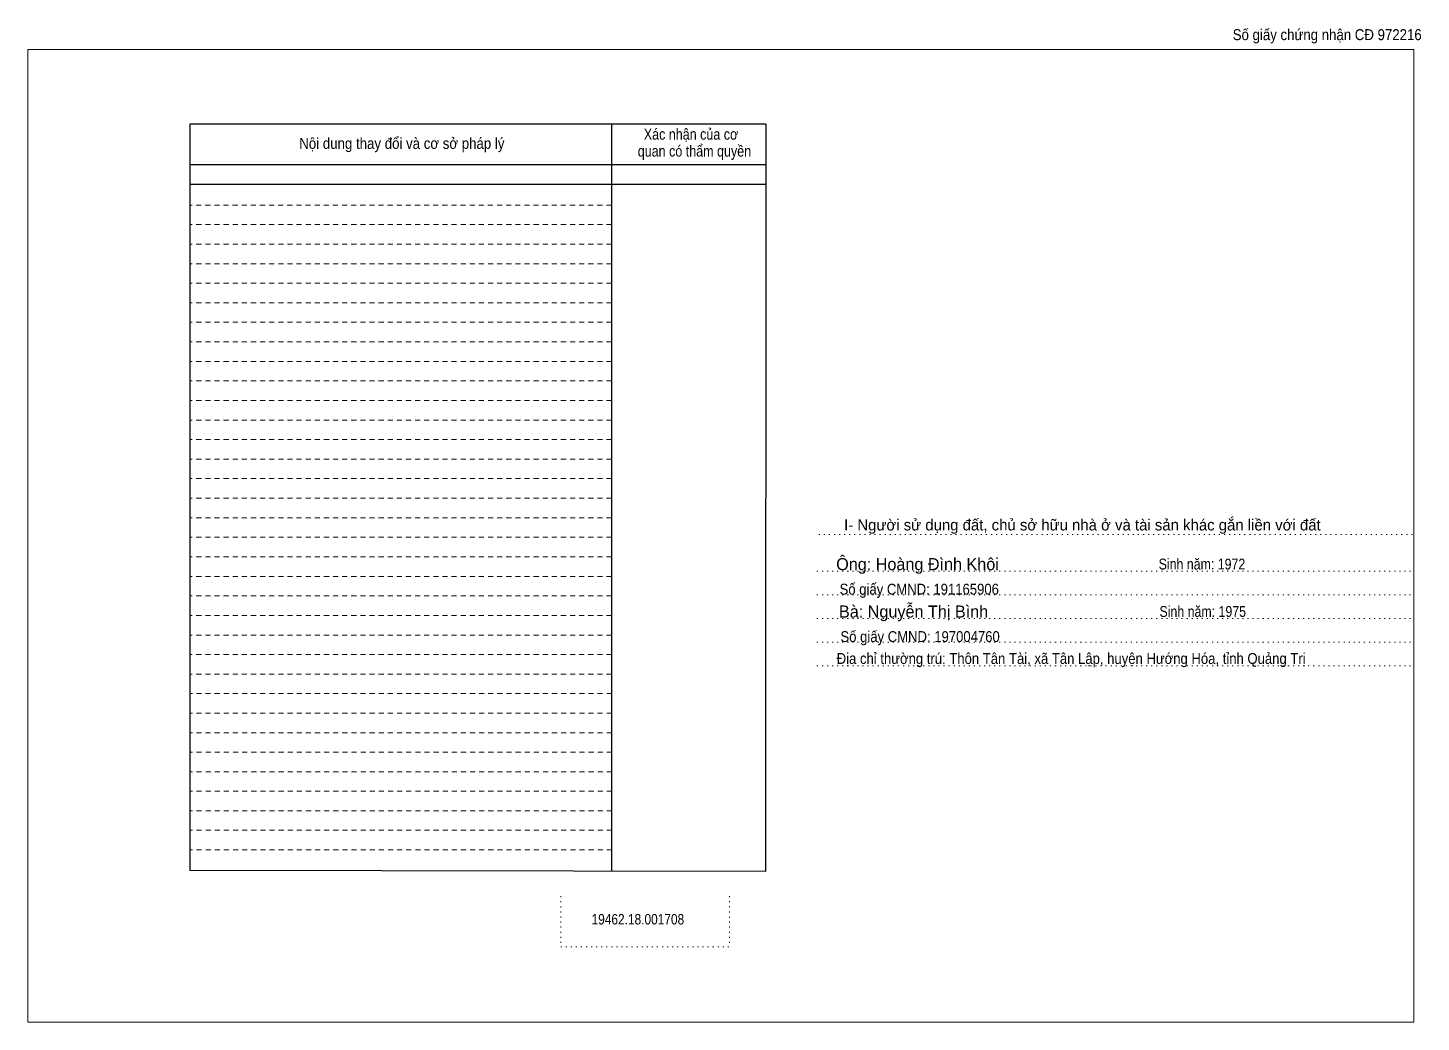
# Model space of a CAD drawing. Header units: metres. Extents: x 546984 to 548466, y 1837666 to 1838232.
# Drawn here: x 546983.7 to 547190, y 1838085.1 to 1838232.3 of the extents above; entities that cross this region are included whole.
import ezdxf
from ezdxf.enums import TextEntityAlignment as Align

# ---------------------------------------------------------------- set-up
doc = ezdxf.new("R2010")
doc.units = ezdxf.units.M
doc.header["$LTSCALE"] = 0.5
doc.linetypes.add('DOTTED', pattern=[1.5, 0.3, -1.2])
doc.linetypes.add('SHORT_DASHED', pattern=[2.7, 1.5, -1.2])
doc.layers.add('1', color=7, linetype='DOTTED', lineweight=13)
doc.layers.add('15', color=7, linetype='Continuous', lineweight=13)

msp = doc.modelspace()

# ---------------------------------------------------------------- linework, layer by layer
at = {"layer": '1'}
for p, q in [((547100.81, 1838157.31), (547188.87, 1838157.31)), ((547100.53, 1838151.91), (547188.57, 1838151.91)), ((547100.53, 1838148.41), (547188.57, 1838148.41)), ((547100.53, 1838144.91), (547188.57, 1838144.91)), ((547100.53, 1838141.41), (547188.57, 1838141.41)), ((547100.53, 1838137.91), (547188.57, 1838137.91)), ((547062.59, 1838103.77), (547062.59, 1838096.27)), ((547087.57, 1838103.77), (547087.57, 1838096.27)), ((547062.59, 1838096.27), (547087.57, 1838096.27))]:
    msp.add_line(p, q, dxfattribs=at)
at = {"layer": '1', "linetype": 'Continuous'}
for points in [[(546983.69, 1838085.13), (547188.89, 1838085.13), (547188.89, 1838229.13), (546983.69, 1838229.13)], [(546983.69, 1838229.13), (547188.89, 1838229.13), (547188.89, 1838085.13), (546983.69, 1838085.13)], [(546983.69, 1838085.13), (547188.89, 1838085.13), (547188.89, 1838229.13), (546983.69, 1838229.13)]]:
    msp.add_lwpolyline(points, close=True, dxfattribs=at)
at = {"layer": '15', "lineweight": 25}
for p, q in [((547092.97, 1838218.09), (547007.69, 1838218.09)), ((547007.69, 1838218.09), (547007.69, 1838107.57)), ((547070.11, 1838218.09), (547070.13, 1838107.49)), ((547092.97, 1838212.05), (547007.81, 1838212.05)), ((547092.97, 1838209.17), (547007.81, 1838209.17))]:
    msp.add_line(p, q, dxfattribs=at)
at = {"layer": '15', "linetype": 'SHORT_DASHED'}
for p, q in [((547070.11, 1838206.09), (547007.69, 1838206.09)), ((547070.13, 1838203.21), (547007.69, 1838203.21)), ((547070.13, 1838203.21), (547007.69, 1838203.21)), ((547070.13, 1838200.31), (547007.69, 1838200.31)), ((547070.13, 1838197.41), (547007.69, 1838197.41)), ((547070.13, 1838194.53), (547007.69, 1838194.53)), ((547070.13, 1838191.63), (547007.69, 1838191.63)), ((547070.13, 1838188.75), (547007.69, 1838188.75)), ((547070.13, 1838185.85), (547007.69, 1838185.85)), ((547070.13, 1838182.95), (547007.69, 1838182.95)), ((547070.13, 1838180.07), (547007.69, 1838180.07)), ((547070.13, 1838177.17), (547007.69, 1838177.17)), ((547070.13, 1838174.27), (547007.69, 1838174.27)), ((547070.13, 1838171.39), (547007.69, 1838171.39)), ((547070.13, 1838168.49), (547007.69, 1838168.49)), ((547070.13, 1838165.61), (547007.69, 1838165.61)), ((547070.13, 1838162.71), (547007.69, 1838162.71)), ((547070.13, 1838159.81), (547007.69, 1838159.81)), ((547070.13, 1838156.93), (547007.69, 1838156.93)), ((547070.13, 1838154.03), (547007.69, 1838154.03)), ((547070.13, 1838151.13), (547007.69, 1838151.13)), ((547070.13, 1838148.25), (547007.69, 1838148.25)), ((547070.13, 1838145.35), (547007.69, 1838145.35)), ((547070.13, 1838142.45), (547007.69, 1838142.45)), ((547070.13, 1838139.57), (547007.69, 1838139.57)), ((547070.13, 1838136.67), (547007.69, 1838136.67)), ((547070.15, 1838133.79), (547007.69, 1838133.79)), ((547070.15, 1838130.89), (547007.69, 1838130.89)), ((547070.15, 1838127.99), (547007.69, 1838127.99)), ((547070.17, 1838125.11), (547007.69, 1838125.11)), ((547070.17, 1838122.21), (547007.69, 1838122.21)), ((547070.17, 1838119.31), (547007.69, 1838119.31)), ((547070.17, 1838116.43), (547007.69, 1838116.43)), ((547070.17, 1838113.53), (547007.69, 1838113.53)), ((547070.17, 1838110.65), (547007.69, 1838110.65))]:
    msp.add_line(p, q, dxfattribs=at)
at = {"layer": '15', "lineweight": 25}
msp.add_lwpolyline([(547092.97, 1838218.09), (547092.89, 1838107.45), (547007.69, 1838107.57)], dxfattribs=at)

# ---------------------------------------------------------------- texts
at = {"layer": '15'}
for s, height, width, p in [('Số giấy chứng nhận CĐ 972216', 1.627, 0.9, (547176.09, 1838230.53)), ('Nội dung thay đổi và cơ sở pháp lý', 1.63, 0.9, (547039.07, 1838214.43)), ('Nội dung thay đổi và cơ sở pháp lý', 1.63, 0.9, (547039.07, 1838214.43)), ('Xác nhận của cơ', 1.63, 0.85, (547081.885, 1838215.79)), ('Xác nhận của cơ', 1.63, 0.85, (547081.885, 1838215.79)), (' quan có thẩm quyền', 1.63, 0.85, (547082.135, 1838213.29)), (' quan có thẩm quyền', 1.63, 0.85, (547082.135, 1838213.29)), ('Sinh năm: 1972', 1.61, 0.85, (547157.54, 1838152.15)), ('Số giấy CMND: 191165906', 1.61, 0.9, (547115.68, 1838148.43)), ('Sinh năm: 1975', 1.61, 0.85, (547157.66, 1838145.13)), ('Số giấy CMND: 197004760', 1.61, 0.9, (547115.805, 1838141.41)), ('Địa chỉ thường trú: Thôn Tân Tài, xã Tân Lập, huyện Hướng Hóa, tỉnh Quảng Trị', 1.61, 0.9, (547138.175, 1838138.17)), ('19462.18.001708', 1.55, 0.85, (547074.015, 1838099.59))]:
    msp.add_text(s, height=height, dxfattribs=dict(at, width=width)).set_placement(p, align=Align.CENTER)
for s, height, p in [('I- Người sử dụng đất, chủ sở hữu nhà ở và tài sản khác gắn liền với đất', 1.653, (547139.835, 1838157.93)), ('Ông: Hoàng Đình Khôi', 1.79, (547115.425, 1838152.05)), ('Bà: Nguyễn Thị Bình', 1.79, (547114.84, 1838145.03))]:
    msp.add_text(s, height=height, dxfattribs=at).set_placement(p, align=Align.CENTER)

doc.saveas('drawing.dxf')
